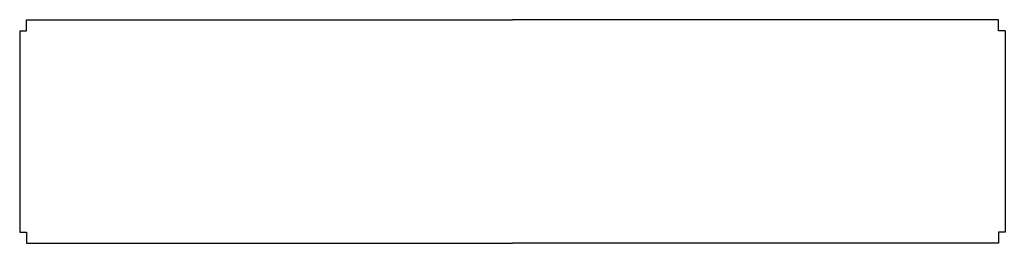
# Model space of a CAD drawing. Header units: millimetres. Extents: x -3 to 438, y -125 to -25.
import ezdxf

# ---------------------------------------------------------------- set-up
doc = ezdxf.new("R2010")
doc.units = ezdxf.units.MM
doc.layers.get('0').update_dxf_attribs({"linetype": 'CONTINUOUS'})

msp = doc.modelspace()

# ---------------------------------------------------------------- linework, layer by layer
for p, q in [((0, -30), (0, -25)), ((0, -25), (217.5, -25)), ((435, -25), (217.5, -25)), ((435, -30), (435, -25)), ((-3, -30), (0, -30)), ((-3, -30), (-3, -120)), ((438, -30), (435, -30)), ((438, -30), (438, -120)), ((-3, -120), (0, -120)), ((0, -120), (0, -125)), ((438, -120), (435, -120)), ((435, -120), (435, -125)), ((0, -125), (217.5, -125)), ((435, -125), (217.5, -125))]:
    msp.add_line(p, q)

doc.saveas('drawing.dxf')
